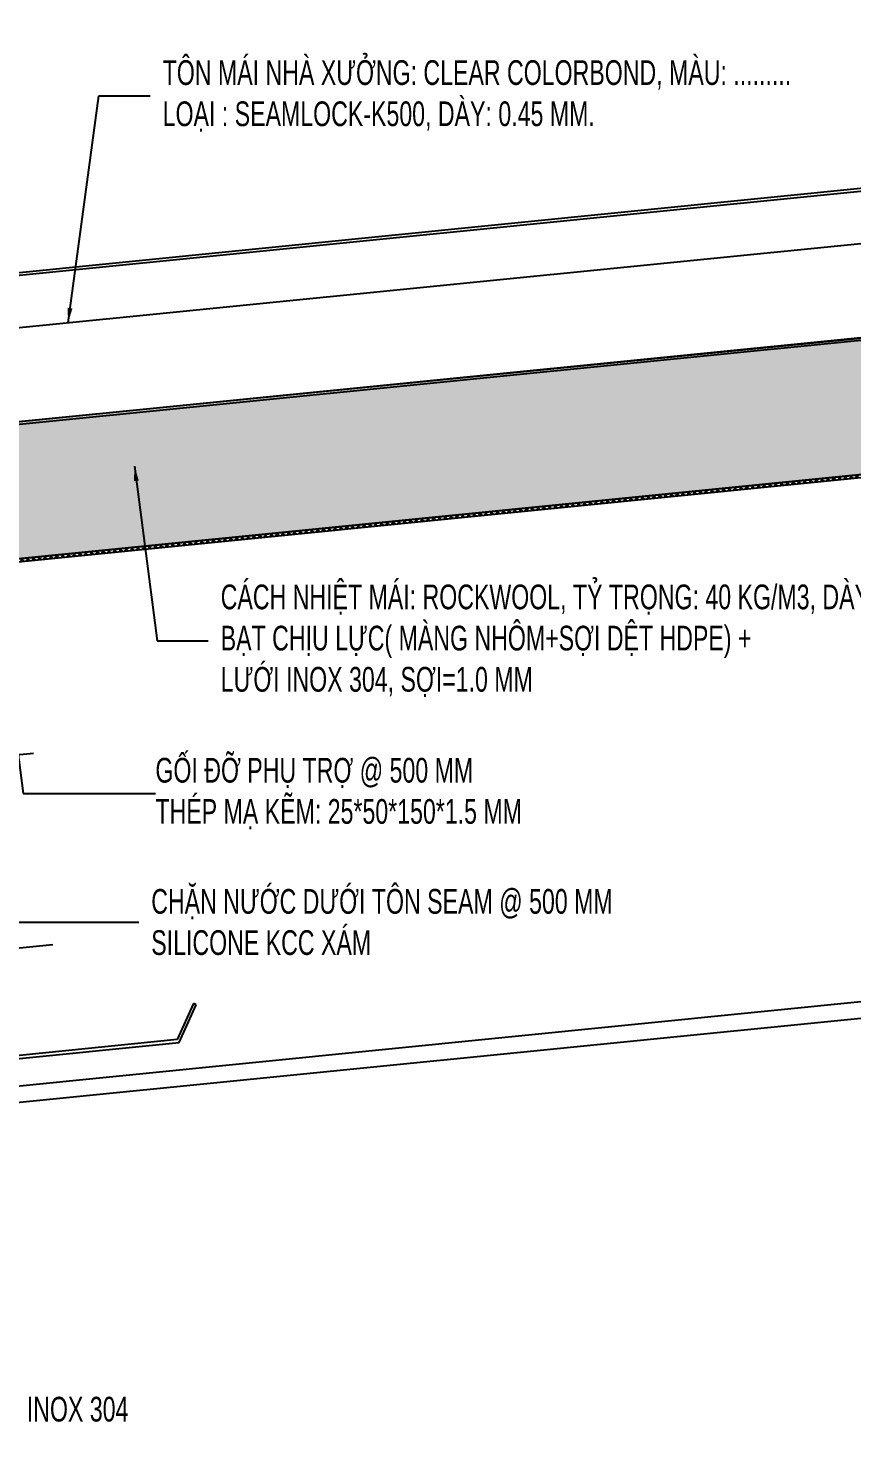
# Model space of a CAD drawing. Header units: inches. Extents: x 315041 to 662841, y -45540 to -35018.
# Drawn here: x 333459.6 to 333559.6, y -36435.1 to -36264.5 of the extents above; entities that cross this region are included whole.
import ezdxf

# ---------------------------------------------------------------- set-up
doc = ezdxf.new("R2010")
doc.units = ezdxf.units.IN
doc.header["$MEASUREMENT"] = 0
for name, color, linetype in [('2', 2, 'Continuous'), ('2NET-VE', 8, 'Continuous'), ('3', 3, 'Continuous'), ('5', 5, 'Continuous'), ('7', 7, 'Continuous'), ('8', 8, 'Continuous'), ('GIANG', 1, 'Continuous'), ('ROOFING', 4, 'Continuous')]:
    doc.layers.add(name, color=color, linetype=linetype)
doc.styles.add('ST1H', font='vnshxh.shx', dxfattribs={"width": 0.7})
doc.dimstyles.new('3', dxfattribs={"dimtxt": 3.5, "dimasz": 1.8, "dimexe": 1, "dimexo": 0, "dimgap": 1, "dimtad": 1, "dimdec": 0, "dimlfac": 3, "dimzin": 0, "dimdsep": 46, "dimtxsty": 'ST1H', "dimblk": 'OBLIQUE', "dimcen": 1, "dimdle": 1, "dimclrd": 8, "dimclre": 8, "dimclrt": 3, "dimadec": 0, "dimazin": 0, "dimtfac": 1, "dimtdec": 0, "dimtix": 1, "dimtofl": 0, "dimtmove": 1, "dimatfit": 3, "dimfxl": 0.18, "dimtolj": 1, "dimtzin": 0, "dimlwd": -1, "dimlwe": -1, "dimarcsym": 1})

# ---------------------------------------------------------------- blocks, each defined once
blk = doc.blocks.new('*U235')
at = {"layer": '2NET-VE', "ltscale": 0.5}
for p, q in [((4.02871119149e-05, 8.319874689765246), (9.466706990808484, 8.319874685468669)), ((22.91343336234266, 7.38987916511723), (22.87069291986178, 7.38987916511723)), ((4.02871119149e-05, -8.320125312848058), (9.466706987119565, -8.32012531326473)), ((22.91343336234266, -7.389879165995813), (22.91174140836509, -7.389879165995813))]:
    blk.add_line(p, q, dxfattribs=at)
at = {"layer": '7', "linetype": 'Continuous'}
for p, q in [((21.91474915082497, 6.385581830747464), (23.13037662537889, 7.662698196652849)), ((23.13037662537889, 7.662698196652849), (23.84662732247149, 6.385581830747464)), ((23.84662732247149, 6.385581830747464), (25.06225479751291, 7.662698196652849)), ((25.06225479751291, 7.662698196652849), (25.77850549411803, 6.385581830747464)), ((25.77850549411803, 6.385581830747464), (26.99413296914124, 7.662698196652849)), ((26.99413296914124, 7.662698196652849), (27.71038366576819, 6.385581830747464)), ((27.71038366576819, 6.385581830747464), (28.92601114080596, 7.662698196652849)), ((28.92601114080596, 7.662698196652849), (29.64226183789859, 6.385581830747464)), ((29.64226183741473, 6.385581830747464), (30.8578893124343, 7.66269819663284)), ((30.8578893124343, 7.66269819663284), (31.57414000954876, 6.385581830747464)), ((31.57414000908308, 6.385581830747464), (32.78976748410267, 7.66269819663284)), ((32.78976748410267, 7.66269819663284), (33.50601818119527, 6.385581830747464)), ((33.50601818072963, 6.385581830727455), (34.72164565573101, 7.66269819663284)), ((34.72164565573101, 7.66269819663284), (35.43789635284182, 6.385581830727455)), ((35.43789635237615, 6.385581830747464), (36.65352382739937, 7.66269819663284)), ((36.65352382739937, 7.66269819663284), (37.36977452449199, 6.385581830727455)), ((22.34849698870519, -6.385581830907545), (23.84662732247149, 6.385581830747464)), ((24.28037516083921, -6.385581830907545), (25.77850549411803, 6.385581830747464)), ((26.21225333248574, -6.385581830907545), (27.71038366576819, 6.385581830747464)), ((28.14413150413591, -6.385581830907545), (29.64226183789859, 6.385581830747464)), ((30.07600967578244, -6.385581830925736), (31.57414000954876, 6.385581830747464)), ((30.07600967578244, -6.385581830925736), (31.57414000908308, 6.385581830747464)), ((32.00788784742896, -6.385581830945744), (33.50601818119527, 6.385581830747464)), ((33.93976601907914, -6.385581830945744), (35.43789635284182, 6.385581830727455)), ((33.93976601907914, -6.385581830945744), (35.43789635237615, 6.385581830747464)), ((33.93976601907914, -6.385581830945744), (35.43789635284182, 6.385581830727455)), ((35.87164419074386, -6.385581830945744), (37.36977452449199, 6.385581830727455)), ((41.87965121403455, 6.385581830727455), (37.36977452449199, 6.385581830727455)), ((41.87965121403455, 6.385581830727455), (41.87965121401636, -6.385581830965753)), ((22.09845355999121, -6.385581831003951), (21.66470572204915, -6.385581831003951)), ((22.34849698870519, -6.385581830907545), (21.91474915080314, -6.385581830907545)), ((22.34849698870519, -6.385581830907545), (23.06474768581963, -7.662698196812931)), ((23.06474768581963, -7.662698196812931), (24.28037516083921, -6.385581830907545)), ((24.28037516083921, -6.385581830907545), (24.99662585746617, -7.662698196812931)), ((24.99662585746617, -7.662698196812931), (26.21225333248574, -6.385581830907545)), ((26.21225333248574, -6.385581830907545), (26.92850402913452, -7.662698196812931)), ((26.92850402913452, -7.662698196812931), (28.14413150413591, -6.385581830907545)), ((28.14413150413591, -6.385581830907545), (28.86038220078105, -7.662698196812931)), ((28.86038220078105, -7.662698196812931), (30.07600967578244, -6.385581830925736)), ((30.07600967578244, -6.385581830925736), (30.79226037242758, -7.662698196812931)), ((30.79226037242758, -7.662698196812931), (32.00788784742896, -6.385581830945744)), ((32.00788784742896, -6.385581830945744), (32.72413854407775, -7.66269819683112)), ((32.72413854407775, -7.66269819683112), (33.93976601907914, -6.385581830945744)), ((33.93976601907914, -6.385581830945744), (34.65601671572429, -7.66269819683112)), ((34.65601671572429, -7.66269819683112), (35.87164419074386, -6.385581830945744)), ((35.87164419078388, -6.385581830925736), (41.87965121401636, -6.385581830965753))]:
    blk.add_line(p, q, dxfattribs=at)
at = {"layer": '8', "linetype": 'Continuous'}
for p, q in [((-0.9216546193711109, 14.92225827810956), (-9.319110868458665, 14.92225827801315)), ((9.466666660932127, -17.55559797977184), (9.466666660932127, 17.55559797893329)), ((9.466666660932127, 17.55559797893329), (11.42394023400108, 17.55559797875867)), ((11.42394023384828, -17.55559797957721), (11.42394023400108, 17.55559797875867)), ((12.34559485337584, 14.92225828196205), (20.74305110248159, 14.92225828186383)), ((-10.24076548806624, 8.7777989853513), (-10.2407654878516, 11.85002863176863)), ((-10.240765487928, -11.8500286404868), (-10.2407654878516, 11.85002863176863)), ((-1.38547495232342, 8.777798985313103), (-8.855290535466338, 8.777798985331293)), ((0, 8.777798985214877), (1.164153e-10, 11.85002863184684)), ((5.82077e-11, -11.85002864037039), (1.164153e-10, 11.85002863184684)), ((11.42394023400108, 8.777798989067373), (11.4239402339065, 11.85002863569933)), ((11.42394023394288, -11.85002863651789), (11.4239402339065, 11.85002863569933)), ((12.80941518632815, 8.777798989163779), (20.27923076947107, 8.777798989183788)), ((21.66470572206734, 8.777798989203795), (21.66470572185634, 11.85002863562111)), ((21.66470572189272, -11.85002863663431), (21.66470572185634, 11.85002863562111)), ((-10.24076548779339, -8.777798993854839), (-10.240765487928, -11.8500286404868)), ((-1.38547495232342, -8.77779899404947), (-8.855290535524544, -8.77779899404947)), ((-1.346052e-10, -8.777798993913047), (5.82077e-11, -11.85002864037039)), ((11.42394023411751, -8.77779899006237), (11.42394023394288, -11.85002863651789)), ((12.80941518632815, -8.777798990196976), (20.27923076948926, -8.777798990196976)), ((21.6647057218163, -8.777798990004161), (21.66470572189272, -11.85002863663431)), ((-9.319110868440477, -14.92225828672951), (-0.9216546193129032, -14.92225828665311)), ((9.466666660932127, -17.55559797977184), (11.42394023384828, -17.55559797957721)), ((20.7430511024634, -14.92225828287883), (12.34559485331763, -14.92225828280061))]:
    blk.add_line(p, q, dxfattribs=at)
at = {"layer": '8', "ltscale": 10}
blk.add_line((-32.75750375750795, -1.989e-12), (65.48963664654573, -4.292868183907592e-10), dxfattribs=at)
at = {"layer": '8', "linetype": 'Continuous'}
for centre, radius, start, end in [((-4.659476129978429, 11.85002863161401), 5.581289358038603, 146.6020000101309, 180), ((-5.581289358029606, 11.85002863184684), 5.581289358038603, 0, 33.39799999770286), ((17.00522959203069, 11.85002863569933), 5.581289358038603, 146.6020000022971, 180), ((16.08341636397951, 11.85002863546651), 5.581289358038603, 0, 33.39799998986911), ((-6.141761090973886, 11.85002863184684), 4.099004396956814, 180, 228.5476307284402), ((-6.141761090915678, 5.705569339010372), 4.099004396956814, 131.4523692762853, 180), ((-4.099004396895907, 11.85002863173043), 4.099004396956814, 311.4523692762854, 0), ((-4.099004396837699, 5.705569338875767), 4.099004396956814, 0, 48.54763072844033), ((15.52294463086061, 11.85002863558292), 4.099004396956814, 180, 228.5476307253763), ((15.52294463084242, 5.705569342726443), 4.099004396956814, 131.4523692715597, 180), ((17.56570132495678, 11.85002863569933), 4.099004396956814, 311.4523692715597, 0), ((17.5657013249204, 5.705569342862868), 4.099004396956814, 0, 48.54763072537632), ((-6.141761090973886, -5.705569347515727), 4.099004396956814, 180, 228.5476307284402), ((-4.099004396895907, -5.705569347612134), 4.099004396956814, 311.4523692762854, 0), ((15.52294463086061, -5.705569343759641), 4.099004396956814, 180, 228.5476307253763), ((17.56570132495678, -5.705569343663233), 4.099004396956814, 311.4523692715597, 0), ((-6.141761090915678, -11.85002864035038), 4.099004396956814, 131.4523692762853, 180), ((-4.659476129880204, -11.85002864025397), 5.581289358038603, 180, 213.3979999977029), ((-4.099004396972304, -11.85002864025397), 4.099004396956814, 0, 48.54763072844033), ((-5.581289358106005, -11.85002864040859), 5.581289358038603, 326.6020000101309, 0), ((15.52294463097703, -11.85002863640148), 4.099004396956814, 131.4523692715597, 180), ((17.00522959211073, -11.85002863655791), 5.581289358038603, 180, 213.3979999898691), ((17.56570132493859, -11.8500286364997), 4.099004396956814, 0, 48.54763072537632), ((16.08341636388493, -11.85002863640148), 5.581289358038603, 326.6020000022971, 0)]:
    blk.add_arc(centre, radius, start, end, dxfattribs=at)
blk = doc.blocks.new('*U234')
at = {"layer": '2NET-VE', "ltscale": 0.5}
for p, q in [((4.02871119149e-05, 8.319874689765246), (9.46670697776559, 8.319874685468669)), ((22.91343334929976, 7.38987916511723), (22.87069290681889, 7.38987916511723)), ((4.02871119149e-05, -8.320125312848058), (9.46670697407667, -8.32012531326473)), ((22.91343334929976, -7.389879165995813), (22.91174139532219, -7.389879165995813))]:
    blk.add_line(p, q, dxfattribs=at)
at = {"layer": '7', "linetype": 'Continuous'}
for p, q in [((21.91474913778207, 6.385581830747464), (23.13037661233599, 7.662698196652849)), ((23.13037661233599, 7.662698196652849), (23.8466273094286, 6.385581830747464)), ((23.8466273094286, 6.385581830747464), (25.06225478447001, 7.662698196652849)), ((25.06225478447001, 7.662698196652849), (25.77850548107513, 6.385581830747464)), ((25.77850548107513, 6.385581830747464), (26.99413295609835, 7.662698196652849)), ((26.99413295609835, 7.662698196652849), (27.7103836527253, 6.385581830747464)), ((27.7103836527253, 6.385581830747464), (28.92601112776307, 7.662698196652849)), ((28.92601112776307, 7.662698196652849), (29.64226182485569, 6.385581830747464)), ((29.64226182437184, 6.385581830747464), (30.85788929939141, 7.66269819663284)), ((30.85788929939141, 7.66269819663284), (31.57413999650586, 6.385581830747464)), ((31.57413999604019, 6.385581830747464), (32.78976747105978, 7.66269819663284)), ((32.78976747105978, 7.66269819663284), (33.50601816815238, 6.385581830747464)), ((33.50601816768673, 6.385581830727455), (34.72164564268812, 7.66269819663284)), ((34.72164564268812, 7.66269819663284), (35.43789633979893, 6.385581830727455)), ((35.43789633933326, 6.385581830747464), (36.65352381435648, 7.66269819663284)), ((36.65352381435648, 7.66269819663284), (37.36977451144909, 6.385581830727455)), ((22.34849697566229, -6.385581830907545), (23.8466273094286, 6.385581830747464)), ((24.28037514779631, -6.385581830907545), (25.77850548107513, 6.385581830747464)), ((26.21225331944284, -6.385581830907545), (27.7103836527253, 6.385581830747464)), ((28.14413149109301, -6.385581830907545), (29.64226182485569, 6.385581830747464)), ((30.07600966273954, -6.385581830925736), (31.57413999650586, 6.385581830747464)), ((30.07600966273954, -6.385581830925736), (31.57413999604019, 6.385581830747464)), ((32.00788783438607, -6.385581830945744), (33.50601816815238, 6.385581830747464)), ((33.93976600603624, -6.385581830945744), (35.43789633979893, 6.385581830727455)), ((33.93976600603624, -6.385581830945744), (35.43789633933326, 6.385581830747464)), ((33.93976600603624, -6.385581830945744), (35.43789633979893, 6.385581830727455)), ((35.87164417770096, -6.385581830945744), (37.36977451144909, 6.385581830727455)), ((41.87965120099166, 6.385581830727455), (37.36977451144909, 6.385581830727455)), ((41.87965120099166, 6.385581830727455), (41.87965120097347, -6.385581830965753)), ((22.09845354694831, -6.385581831003951), (21.66470570900626, -6.385581831003951)), ((22.34849697566229, -6.385581830907545), (21.91474913776024, -6.385581830907545)), ((22.34849697566229, -6.385581830907545), (23.06474767277674, -7.662698196812931)), ((23.06474767277674, -7.662698196812931), (24.28037514779631, -6.385581830907545)), ((24.28037514779631, -6.385581830907545), (24.99662584442327, -7.662698196812931)), ((24.99662584442327, -7.662698196812931), (26.21225331944284, -6.385581830907545)), ((26.21225331944284, -6.385581830907545), (26.92850401609163, -7.662698196812931)), ((26.92850401609163, -7.662698196812931), (28.14413149109301, -6.385581830907545)), ((28.14413149109301, -6.385581830907545), (28.86038218773816, -7.662698196812931)), ((28.86038218773816, -7.662698196812931), (30.07600966273954, -6.385581830925736)), ((30.07600966273954, -6.385581830925736), (30.79226035938469, -7.662698196812931)), ((30.79226035938469, -7.662698196812931), (32.00788783438607, -6.385581830945744)), ((32.00788783438607, -6.385581830945744), (32.72413853103486, -7.66269819683112)), ((32.72413853103486, -7.66269819683112), (33.93976600603624, -6.385581830945744)), ((33.93976600603624, -6.385581830945744), (34.6560167026814, -7.66269819683112)), ((34.6560167026814, -7.66269819683112), (35.87164417770096, -6.385581830945744)), ((35.87164417774098, -6.385581830925736), (41.87965120097347, -6.385581830965753))]:
    blk.add_line(p, q, dxfattribs=at)
at = {"layer": '8', "linetype": 'Continuous'}
for p, q in [((-0.9216546193711109, 14.92225827810956), (-9.319110868458665, 14.92225827801315)), ((9.466666647889232, -17.55559797977184), (9.466666647889232, 17.55559797893329)), ((9.466666647889232, 17.55559797893329), (11.42394022095819, 17.55559797875867)), ((11.42394022080539, -17.55559797957721), (11.42394022095819, 17.55559797875867)), ((12.34559484033294, 14.92225828196205), (20.74305108943869, 14.92225828186383)), ((-10.24076548806624, 8.7777989853513), (-10.2407654878516, 11.85002863176863)), ((-10.240765487928, -11.8500286404868), (-10.2407654878516, 11.85002863176863)), ((-1.38547495232342, 8.777798985313103), (-8.855290535466338, 8.777798985331293)), ((0, 8.777798985214877), (1.164153e-10, 11.85002863184684)), ((5.82077e-11, -11.85002864037039), (1.164153e-10, 11.85002863184684)), ((11.42394022095819, 8.777798989067373), (11.4239402208636, 11.85002863569933)), ((11.42394022089998, -11.85002863651789), (11.4239402208636, 11.85002863569933)), ((12.80941517328525, 8.777798989163779), (20.27923075642817, 8.777798989183788)), ((21.66470570902444, 8.777798989203795), (21.66470570881344, 11.85002863562111)), ((21.66470570884982, -11.85002863663431), (21.66470570881344, 11.85002863562111)), ((-10.24076548779339, -8.777798993854839), (-10.240765487928, -11.8500286404868)), ((-1.38547495232342, -8.77779899404947), (-8.855290535524544, -8.77779899404947)), ((-1.346052e-10, -8.777798993913047), (5.82077e-11, -11.85002864037039)), ((11.42394022107461, -8.77779899006237), (11.42394022089998, -11.85002863651789)), ((12.80941517328525, -8.777798990196976), (20.27923075644636, -8.777798990196976)), ((21.66470570877341, -8.777798990004161), (21.66470570884982, -11.85002863663431)), ((-9.319110868440477, -14.92225828672951), (-0.9216546193129032, -14.92225828665311)), ((9.466666647889232, -17.55559797977184), (11.42394022080539, -17.55559797957721)), ((20.7430510894205, -14.92225828287883), (12.34559484027473, -14.92225828280061))]:
    blk.add_line(p, q, dxfattribs=at)
at = {"layer": '8', "ltscale": 10}
blk.add_line((-32.75750375750795, -1.989e-12), (65.48963663350283, -4.292868183907592e-10), dxfattribs=at)
at = {"layer": '8', "linetype": 'Continuous'}
for centre, radius, start, end in [((-4.659476129978429, 11.85002863161401), 5.581289358038603, 146.6020000101309, 180), ((-5.581289358029606, 11.85002863184684), 5.581289358038603, 0, 33.39799999770286), ((17.0052295789878, 11.85002863569933), 5.581289358038603, 146.6020000022971, 180), ((16.08341635093662, 11.85002863546651), 5.581289358038603, 0, 33.39799998986911), ((-6.141761090973886, 11.85002863184684), 4.099004396956814, 180, 228.5476307284402), ((-6.141761090915678, 5.705569339010372), 4.099004396956814, 131.4523692762853, 180), ((-4.099004396895907, 11.85002863173043), 4.099004396956814, 311.4523692762854, 0), ((-4.099004396837699, 5.705569338875767), 4.099004396956814, 0, 48.54763072844033), ((15.52294461781772, 11.85002863558292), 4.099004396956814, 180, 228.5476307253763), ((15.52294461779953, 5.705569342726443), 4.099004396956814, 131.4523692715597, 180), ((17.56570131191389, 11.85002863569933), 4.099004396956814, 311.4523692715597, 0), ((17.56570131187751, 5.705569342862868), 4.099004396956814, 0, 48.54763072537632), ((-6.141761090973886, -5.705569347515727), 4.099004396956814, 180, 228.5476307284402), ((-4.099004396895907, -5.705569347612134), 4.099004396956814, 311.4523692762854, 0), ((15.52294461781772, -5.705569343759641), 4.099004396956814, 180, 228.5476307253763), ((17.56570131191389, -5.705569343663233), 4.099004396956814, 311.4523692715597, 0), ((-6.141761090915678, -11.85002864035038), 4.099004396956814, 131.4523692762853, 180), ((-4.659476129880204, -11.85002864025397), 5.581289358038603, 180, 213.3979999977029), ((-4.099004396972304, -11.85002864025397), 4.099004396956814, 0, 48.54763072844033), ((-5.581289358106005, -11.85002864040859), 5.581289358038603, 326.6020000101309, 0), ((15.52294461793413, -11.85002863640148), 4.099004396956814, 131.4523692715597, 180), ((17.00522957906783, -11.85002863655791), 5.581289358038603, 180, 213.3979999898691), ((17.5657013118957, -11.8500286364997), 4.099004396956814, 0, 48.54763072537632), ((16.08341635084203, -11.85002863640148), 5.581289358038603, 326.6020000022971, 0)]:
    blk.add_arc(centre, radius, start, end, dxfattribs=at)
blk = doc.blocks.new('XM150')
at = {"layer": '2', "ltscale": 0.015}
for p, q in [((68.90000000607688, 179.9999999968568), (0.9000000058440492, 180.0000000004657)), ((0.8999999975203536, 1.100000000558794), (0.9000000058440492, 180.0000000004657)), ((68.90000000607688, 179.9999999968568), (76.40000000526197, 167.0096189402975)), ((2.00000000372529, 178.9000000001397), (1.999999996740371, 2.328306436538696e-10)), ((2.00000000372529, 178.9000000001397), (68.26491470925976, 178.899999997695)), ((75.44737206102582, 166.4596189402509), (68.26491470925976, 178.899999997695)), ((76.40000000526197, 167.0096189402975), (75.44737206102582, 166.4596189402509)), ((-73.50000000023283, 12.99038106121588), (-72.5473720569862, 13.54038106126245)), ((-66.00000000046566, 3.608874976634979e-09), (-73.50000000023283, 12.99038106121588)), ((-72.5473720569862, 13.54038106126245), (-65.36491470516194, 1.100000003352761)), ((1.999999996740371, 2.328306436538696e-10), (-66.00000000046566, 3.608874976634979e-09)), ((-65.36491470516194, 1.100000003352761), (0.8999999975203536, 1.100000000558794))]:
    blk.add_line(p, q, dxfattribs=at)
at = {"layer": '5'}
blk.add_lwpolyline([(7.999999983760063, -9.999999999883585), (8.000000005296897, 139.9999999997672), (2.000000009255018, 139.9999999974389), (1.999999998894054, -10), (7.999999983760063, -9.999999999883585)], close=True, dxfattribs=at)
at = {"layer": 'GIANG', "xscale": 0.7499999999999999, "yscale": 0.7499999999999999, "zscale": 0.7499999999999999}
for name, p in [('*U235', (0.9000000036903657, 109.9973211312899)), ('*U234', (0.900000003632158, 39.99732113152277))]:
    blk.add_blockref(name, p, dxfattribs=at)
blk = doc.blocks.new('*U246')
at = {"layer": '2', "xscale": 0.008333333333333337, "yscale": 0.008333333333333337, "zscale": 0.008333333333333337, "rotation": 8.530765610063296}
blk.add_blockref('XM150', (0.1178482486984649, -0.698580519103416), dxfattribs=at)
blk = doc.blocks.new('*U247')
at = {"layer": '2', "color": 0, "linetype": 'ByBlock', "lineweight": -2, "transparency": 16777216}
blk.add_blockref('*U246', (0, 0), dxfattribs=at)
blk = doc.blocks.new('*U240')
at = {"layer": '2', "xscale": 0.008333333333333337, "yscale": 0.008333333333333337, "zscale": 0.008333333333333337, "rotation": 8.530765610063296}
blk.add_blockref('XM150', (0.1178482486984649, -0.698580519103416), dxfattribs=at)
blk = doc.blocks.new('*U241')
at = {"layer": '2', "color": 0, "linetype": 'ByBlock', "lineweight": -2, "transparency": 16777216}
blk.add_blockref('*U240', (0, 0), dxfattribs=at)
blk = doc.blocks.new('_Oblique')
at = {"color": 0, "linetype": 'ByBlock', "lineweight": -2}
blk.add_line((-0.5, -0.5), (0.5, 0.5), dxfattribs=at)

msp = doc.modelspace()

# ---------------------------------------------------------------- hatches: boundary and pattern name
at = {"true_color": 0xf25d0d}
h = msp.add_hatch(dxfattribs=at)
h.set_pattern_fill('FLEX,_O', color=20, scale=10)
h.set_pattern_definition([(0, (10835.70009022451, 995.3109002064011), (0, 2.5), [2.5, -2.5]), (45, (10838.20009022451, 995.3109002064011), (1.387778780781446e-16, 2.499999995804921), [0.625, -2.28553391, 0.625, -3.53553391])])
h.paths.add_polyline_path([(333755.1113203857, -36299.25375167576), (333755.1113203857, -36282.91221817302), (333425.3607408155, -36315.55228030456), (333427.2789823798, -36332.02411005642)])
at = {"true_color": 0xf2ee0d}
h = msp.add_hatch(dxfattribs=at)
h.set_pattern_fill('ANSI37,_O', color=2, scale=4, angle=-5.709972488592198)
h.set_pattern_definition([(50.70997248859221, (7335.415758854186, -32613.07716298988), (-0.3869752198469062, 0.3166230870047833), []), (140.7099724885922, (7335.415758854186, -32613.07716298988), (-0.3166230870047833, -0.3869752198469062), [])])
h.paths.add_polyline_path([(333755.1113203856, -36299.56541902381), (333755.1113203857, -36299.25375167576), (333427.2789823798, -36332.02411005642), (333427.2789823809, -36332.35910039432)])

# ---------------------------------------------------------------- linework, layer by layer
at = {"color": 20, "true_color": 0xf25d0d}
msp.add_lwpolyline([(333755.1113203857, -36299.25375167576), (333755.1113203857, -36282.91221817302), (333425.3607408155, -36315.55228030456), (333427.2789823798, -36332.02411005642), (333755.1113203857, -36299.25375167576)], dxfattribs=at)
at = {"color": 2, "true_color": 0xf2ee0d}
msp.add_lwpolyline([(333755.1113203856, -36299.56541902381), (333755.1113203857, -36299.25375167576), (333427.2789823798, -36332.02411005642), (333427.2789823809, -36332.35910039432), (333755.1113203856, -36299.56541902381)], dxfattribs=at)
at = {"layer": '2'}
for p, q in [((333620.5094932516, -36376.68827946538), (333359.1761599176, -36402.82161279868)), ((333620.5094932516, -36378.69825458976), (333359.1761599176, -36404.83158792283))]:
    msp.add_line(p, q, dxfattribs=at)
at = {"layer": 'ROOFING'}
for p, q in [((333377.8874934862, -36302.20982892343), (333755.1113203857, -36264.48744620079)), ((333377.9183872954, -36302.54173539655), (333755.1113203857, -36264.82244205484)), ((333378.505369672, -36308.8479583856), (333755.1113203857, -36271.18736328159)), ((333390.9283793346, -36319.33051230968), (333755.1113203857, -36282.91221817302)), ((333392.3926731471, -36318.84908707425), (333755.1113203857, -36282.57722231897))]:
    msp.add_line(p, q, dxfattribs=at)

# ---------------------------------------------------------------- block references
at = {"layer": '2', "xscale": -40.00000000090692, "yscale": 40, "zscale": 40, "rotation": 14.24135874725903}
for name, p in [('*U247', (333453.7952971731, -36361.53509293946)), ('*U241', (333453.7952971731, -36361.53509294063))]:
    msp.add_blockref(name, p, dxfattribs=at)

# ---------------------------------------------------------------- texts
at = {"layer": '3', "insert": (333429.054994705, -36432.12454882764), "char_height": 3, "attachment_point": 4, "style": 'ST1H', "bg_fill": 2}
msp.add_mtext('\\A1;CÇU CH¸N R¸C D125: INOX 304', dxfattribs=at)

# ---------------------------------------------------------------- leaders
at = {"color": 9}
for points in [[(333464.4867653738, -36300.24981880796), (333468.2419916518, -36272.71437113466), (333475.9718392881, -36272.71437113466)], [(333422.4921196096, -36310.16281063382, 5.218138291970067e-06), (333430.6043153868, -36372.99459360673, 5.218138291970067e-06), (333474.5845034029, -36372.99459360673, 5.218138291970067e-06)], [(333472.5487883007, -36317.657486182), (333475.2826465471, -36338.8512844561), (333483.0124941834, -36338.8512844561)]]:
    msp.add_leader(points, dimstyle='3', override={"dimgap": 1, "dimtad": 0}, dxfattribs=at)

# ---------------------------------------------------------------- next in the draw order: texts
at = {"color": 20, "true_color": 0xf25d0d, "insert": (333483.0124941834, -36338.8512844561), "char_height": 3, "attachment_point": 4, "style": 'ST1H', "bg_fill": 2}
msp.add_mtext('\\A1;C¸CH NHIÖT M¸I: ROCKWOOL, tû träng: 40 kg/m3, dµy: 50 mm\\PB¹T CHÞU LùC( MµNG NH¤M+SîI DÖT HDPE) +\\PL¦íI INOX 304, SîI=1.0 MM', dxfattribs=at)
at = {"layer": '3', "char_height": 3, "attachment_point": 4, "style": 'ST1H', "bg_fill": 2}
for s, insert in [('\\A1;t«n m¸i nhµ x\xadëng: CLEAR COLORBOND, mµu: .........\\PLo¹i : SEAMLOCK-K500, dµy: 0.45 mm.', (333475.9718392881, -36272.71437113466)), ('\\A1;gèi ®ì phô trî @ 500 mm\\PthÐp m¹ kÏm: 25*50*150*1.5 mm', (333475.0908532944, -36357.38875907824)), ('\\A1;CHÆN N¦íC d\xadíi t«n seam @ 500 MM\\PSILICONE KCC X¸M', (333474.5845034029, -36372.99459360673, 5.218138291970069e-06))]:
    msp.add_mtext(s, dxfattribs=dict(at, insert=insert))

# ---------------------------------------------------------------- next in the draw order: leaders
at = {"color": 9}
msp.add_leader([(333454.573503354, -36322.77630562313), (333459.0285272943, -36357.38875907824), (333475.0908532944, -36357.38875907824)], dimstyle='3', override={"dimgap": 1, "dimtad": 0}, dxfattribs=at)

doc.saveas('drawing.dxf')
